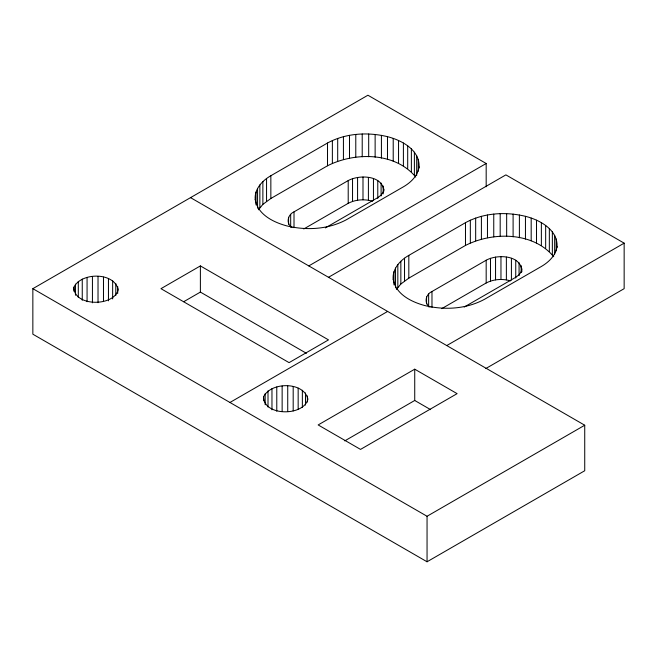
<?xml version="1.0" encoding="UTF-8"?>
<svg xmlns="http://www.w3.org/2000/svg" width="657" height="657" viewBox="0 0 657 657"><rect width="100%" height="100%" fill="white"/><g stroke="black" fill="none" stroke-linecap="round" stroke-linejoin="round"><path stroke-width="0.99" d="M73.896 287.224C73.74 306.794 114.096 306.95 118.211 289.647C114.195 271.932 81.287 272.162 73.896 287.224L73.896 291.273M263.605 396.754C263.449 416.324 303.805 416.481 307.919 399.169C303.904 381.454 270.996 381.692 263.605 396.754L263.605 400.803M419.018 167.995C420.611 150.453 402.084 140.319 387.482 136.672C367.633 131.86 345.656 133.141 327.514 143.012L270.848 175.731C262.307 180.56 254.169 189.2 255.228 199.72M556.988 247.656C558.581 230.106 540.054 219.972 525.452 216.325C505.603 211.513 483.626 212.794 465.484 222.674L408.818 255.384C400.277 260.213 392.139 268.861 393.198 279.381M419.018 166.788C417.909 175.748 410.839 182.49 403.398 186.826L346.732 219.545C328.59 229.416 306.614 230.697 286.764 225.885C273.46 222.288 257.659 214.584 255.228 199.506M556.988 246.449C555.879 255.401 548.809 262.151 541.368 266.479L484.702 299.198C466.56 309.069 444.584 310.359 424.734 305.538C411.43 301.949 395.629 294.237 393.198 279.159M383.902 191.08C382.67 175.09 359.33 174.507 348.21 180.568L294.007 211.858C287.7 214.502 285.631 223.684 292.012 227.429M383.902 189.101L383.187 192.222L381.101 195.137L377.775 197.634L325.346 227.905M521.872 271.727C521.863 254.957 497.456 253.93 486.18 260.221L431.978 291.519C425.67 294.155 423.601 303.337 429.982 307.09M521.872 268.754L521.157 271.883L519.071 274.79L515.745 277.295L464.212 307.049M258.48 209.78L262.874 204.368L270.848 198.488L327.514 165.778C354.755 151.956 395.087 152.022 415.766 177.061M396.45 289.433L400.844 284.021L408.818 278.149L465.484 245.431C492.725 231.617 533.057 231.683 553.736 256.723M190.53 197.634L584.73 425.227L584.73 470.741L427.05 561.776L32.85 334.191L32.85 288.669L367.92 95.224L486.18 163.494L486.18 186.76M200.385 265.913L160.965 288.669L289.08 362.639L328.5 339.883L200.385 265.913L200.385 292.086L306.408 353.302M303.78 228.973L348.21 203.325C355.651 199.432 364.594 198.89 372.609 201.206M183.738 301.694L200.385 292.086M308.79 265.913L486.18 163.494M328.5 277.295L505.89 174.877L624.15 243.156L624.15 288.669L485.786 368.552M229.95 402.47L387.63 311.434M441.75 308.634L486.18 282.986C493.621 279.094 502.564 278.552 510.579 280.868M446.76 345.566L624.15 243.156M414.731 369.185L318.152 424.939L360.529 449.404L457.108 393.65L414.731 369.185L414.731 400.474L344.736 440.888M32.85 288.669L427.05 516.262L584.73 425.227M414.731 400.474L430.622 409.648M556.208 238.992L556.208 250.867M554.656 235.362L554.656 254.16M552.356 231.864L552.356 254.62M549.342 228.554L549.342 251.311M545.663 225.474L545.663 248.231M541.368 222.674L541.368 245.431M536.514 220.194L536.514 242.95M531.184 218.067L531.184 240.823M525.452 216.325L525.452 239.082M521.157 265.633L521.157 272.565M519.391 215.003L519.391 237.76M519.071 262.726L519.071 275.587M515.745 260.221L515.745 278.034M513.101 214.108L513.101 236.865M511.417 258.308L511.417 280.071M506.662 213.656L506.662 236.413M506.375 257.101L506.375 279.857M500.963 256.69L500.963 279.447M500.182 213.656L500.182 236.413M495.55 257.101L495.55 279.857M493.752 214.108L493.752 236.865M490.508 258.308L490.508 281.065M487.461 215.003L487.461 237.76M486.18 260.221L486.18 282.986M481.4 216.325L481.4 239.082M475.668 218.067L475.668 240.823M470.338 220.194L470.338 242.95M465.484 222.674L465.484 245.431M431.978 291.519L431.978 307.353M428.651 294.016L428.651 306.876M427.05 516.262L427.05 561.776M426.565 296.931L426.565 303.854M418.238 159.339L418.238 171.206M416.686 155.701L416.686 175.493M414.386 152.202L414.386 174.967M411.372 148.893L411.372 171.649M408.818 255.384L408.818 278.149M407.693 145.813L407.693 168.578M404.523 258.185L404.523 280.95M403.398 143.012L403.398 165.778M400.844 261.264L400.844 284.021M398.544 140.532L398.544 163.289M397.83 264.574L397.83 287.339M395.53 268.072L395.53 287.865M393.978 271.711L393.978 284.859M393.215 138.405L393.215 161.17M387.482 136.672L387.482 159.429M383.187 185.98L383.187 193.897M381.421 135.342L381.421 158.099M381.101 183.065L381.101 195.934M377.775 180.568L377.775 198.381M375.131 134.447L375.131 157.212M373.447 178.647L373.447 200.418M368.692 133.995L368.692 156.76M368.405 177.439L368.405 200.204M362.993 177.029L362.993 199.794M362.212 133.995L362.212 156.76M357.58 177.439L357.58 200.204M355.782 134.447L355.782 157.204M352.538 178.647L352.538 201.412M349.491 135.342L349.491 158.107M348.21 180.568L348.21 203.325M343.43 136.672L343.43 159.429M337.698 138.405L337.698 161.17M332.368 140.532L332.368 163.297M327.514 143.012L327.514 165.778M307.394 395.957L307.394 402.027M305.497 392.919L305.497 405.065M302.36 390.258L302.36 407.447M298.163 388.123L298.163 409.36M294.007 211.858L294.007 227.692M293.186 386.653L293.186 410.929M290.681 214.363L290.681 227.223M288.595 217.27L288.595 224.201M287.733 385.946L287.733 411.241M282.14 386.053L282.14 411.339M276.778 386.957L276.778 411.233M271.965 388.599L271.965 409.837M270.848 175.731L270.848 198.488M268.007 390.874L268.007 407.061M266.553 178.532L266.553 201.288M265.165 393.658L265.165 404.786M262.874 181.611L262.874 204.368M259.86 184.921L259.86 207.678M257.56 188.419L257.56 208.212M256.008 192.049L256.008 204.918M117.685 286.436L117.685 293.515M115.788 283.397L115.788 295.535M112.651 280.728L112.651 298.935M108.454 278.593L108.454 300.849M103.478 277.131L103.478 301.407M98.024 276.425L98.024 302.721M92.432 276.523L92.432 302.828M87.069 277.426L87.069 301.703M82.256 279.069L82.256 300.306M78.306 281.352L78.306 297.531M75.456 284.128L75.456 295.256"/></g></svg>
